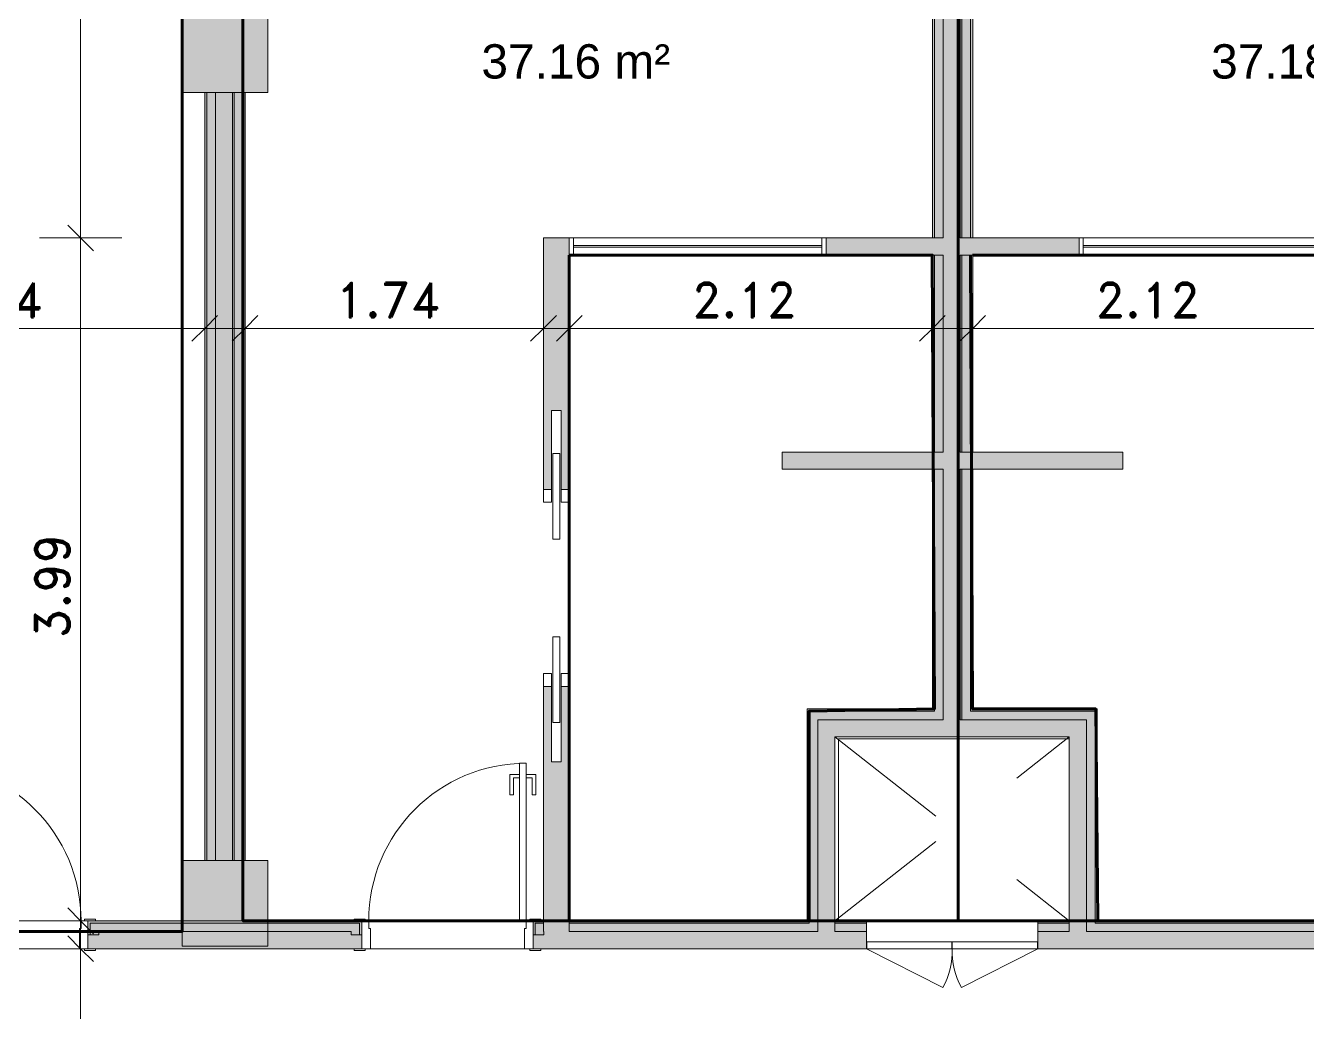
# Model space of a CAD drawing. Header units: metres. Extents: x -227.9 to -140, y 37.9 to 92.1.
# Drawn here: x -194.73 to -187.25, y 77.94 to 83.7 of the extents above; entities that cross this region are included whole.
import ezdxf

# ---------------------------------------------------------------- set-up
doc = ezdxf.new("R2010")
doc.units = ezdxf.units.M
doc.linetypes.add('JIS_02_0.7', pattern=[1.35, 0.75, -0.6])
for name, color, linetype, lineweight in [('A-ANNO-DIMS', 7, 'Continuous', 9), ('A-ANNO-DIMS-100', 7, 'Continuous', 9), ('A-AREA-IDEN', 7, 'Continuous', 9), ('A-DOOR', 7, 'Continuous', 5), ('A-FLOR', 7, 'Continuous', 5), ('A-GLAZ', 7, 'Continuous', 5), ('A-WALL', 7, 'Continuous', 5), ('A-WALL-PATT', 7, 'Continuous', 13), ('I-WALL', 7, 'Continuous', 5), ('S-COLS', 7, 'Continuous', 5)]:
    doc.layers.add(name, color=color, linetype=linetype, lineweight=lineweight)
doc.layers.add('A-DETL', color=94, linetype='Continuous', lineweight=5, true_color=0x00a600)
doc.layers.add('Chambre', color=40, linetype='Continuous')
doc.layers.add('SDB', color=230, linetype='Continuous')
doc.styles.add('Arial_1', font='arial.ttf', dxfattribs={"height": 0.2})
doc.styles.add('RomanD_B', font='', dxfattribs={"height": 0.2})
doc.styles.get('RomanD_B').set_extended_font_data('RomanD', bold=True)
doc.dimstyles.new('LAG-Romans_0_2', dxfattribs={"dimscale": 0.3048, "dimtxt": 0.200715, "dimasz": 0.492126, "dimexe": 0.787402, "dimexo": 0.0625, "dimgap": 0, "dimtad": 1, "dimrnd": 0.01, "dimzin": 0, "dimdsep": 46, "dimtxsty": 'RomanD_B', "dimblk1": 'OBLIQUE', "dimblk2": 'OBLIQUE', "dimsah": 1, "dimcen": 0.09, "dimdle": 0.656168, "dimazin": 0, "dimtfac": 1, "dimtdec": 4, "dimtix": 1, "dimtmove": 0, "dimatfit": 3, "dimfxl": 0.787402, "dimfxlon": 1, "dimtvp": 1, "dimtolj": 1, "dimtzin": 0, "dimarcsym": 2})
doc.dimstyles.new('LAG-Romans_0_2_1', dxfattribs={"dimscale": 0.3048, "dimtxt": 0.200715, "dimasz": 0.492126, "dimexe": 0.787402, "dimexo": 0.0625, "dimgap": 0, "dimtad": 1, "dimrnd": 0.01, "dimzin": 0, "dimdsep": 46, "dimtxsty": 'RomanD_B', "dimblk1": 'OBLIQUE', "dimblk2": 'OBLIQUE', "dimsah": 1, "dimcen": 0.09, "dimdle": 0.656168, "dimazin": 0, "dimtfac": 1, "dimtdec": 4, "dimtix": 1, "dimtmove": 2, "dimatfit": 3, "dimfxl": 0.787402, "dimfxlon": 1, "dimtvp": 1, "dimtolj": 1, "dimtzin": 0, "dimarcsym": 2})

# ---------------------------------------------------------------- blocks, each defined once
blk = doc.blocks.new('LAG-C1030-PORTE-INST-13PR_05_02F - LAG-C1030-PORTE-INST-13PR_05_02F-100x166-15159836-MUC-LAG-PRO-PLA-ARC-TZN-N02-AG02Ec-Cote')
at = {"layer": 'A-DOOR', "color": 9, "lineweight": 9, "true_color": 0xc0c0c0}
for p, q in [((-0.498, -0.0415), (-0.001, -0.0415)), ((-0.498, -0.0815), (-0.498, -0.0415)), ((-0.001, -0.0415), (-0.001, -0.0815)), ((0.001, -0.0415), (0.498, -0.0415)), ((0.001, -0.0815), (0.001, -0.0415)), ((0.498, -0.0415), (0.498, -0.0815)), ((-0.001, -0.0815), (-0.498, -0.0815)), ((0.498, -0.0815), (0.001, -0.0815))]:
    blk.add_line(p, q, dxfattribs=at)
at = {"layer": 'A-DOOR', "color": 9, "true_color": 0xc0c0c0}
for p, q in [((-0.5, -0.0815), (-0.0545, -0.3085)), ((0.5, -0.0815), (0.0545, -0.3085))]:
    blk.add_line(p, q, dxfattribs=at)
for centre, start, end in [((-0.4544, -0.0924), 331.62051, 1.37949), ((0.4544, -0.0924), 178.62051, 208.37949)]:
    blk.add_arc(centre, 0.4546, start, end, dxfattribs=at)
blk = doc.blocks.new('LAG-C1030-PORTE-COUL DEUX BATTANTS-13PR_07 - LAG-C1030-PORTE-COUL DEUX BATTANTS-13PR_07_01F -100x210-15723468-MUC-LAG-PRO-PLA-ARC-TZN-N02-AG02Ec-Cote')
at = {"layer": 'A-DOOR', "color": 9, "true_color": 0xc0c0c0}
for p, q in [((-0.405, 0.075), (-0.48, 0.075)), ((-0.48, 0.075), (-0.48, 0.0275)), ((-0.405, 0.0275), (-0.405, 0.075)), ((0.67, 0.075), (0.595, 0.075)), ((0.595, 0.075), (0.595, 0.0275)), ((0.67, 0.0275), (0.67, 0.075)), ((-0.48, 0.0275), (-0.405, 0.0275)), ((0.595, 0.0275), (0.67, 0.0275)), ((-0.405, -0.0275), (-0.48, -0.0275)), ((-0.48, -0.0275), (-0.48, -0.075)), ((-0.405, -0.075), (-0.405, -0.0275)), ((0.67, -0.0275), (0.595, -0.0275)), ((0.595, -0.0275), (0.595, -0.075)), ((0.67, -0.075), (0.67, -0.0275)), ((-0.48, -0.075), (-0.405, -0.075)), ((0.595, -0.075), (0.67, -0.075))]:
    blk.add_line(p, q, dxfattribs=at)
at = {"layer": 'A-DOOR'}
for p, q in [((-0.19, 0.02), (-0.69, 0.02)), ((-0.69, 0.02), (-0.69, -0.02)), ((-0.19, -0.02), (-0.19, 0.02)), ((0.38, 0.02), (0.38, -0.02)), ((0.88, 0.02), (0.38, 0.02)), ((0.88, -0.02), (0.88, 0.02)), ((-0.69, -0.02), (-0.19, -0.02)), ((0.38, -0.02), (0.88, -0.02))]:
    blk.add_line(p, q, dxfattribs=at)
blk = doc.blocks.new('LAG-C1030-PORTE-BAT 1 VANT-13PR_01 - LAG-C1030-PORTE-BAT 1 VANT-13PR_01_04F-90X210 CHAMBRE-15711709-MUC-LAG-PRO-PLA-ARC-TZN-N02-AG02Ec-Cote')
at = {"layer": 'A-DOOR', "color": 9, "true_color": 0xc0c0c0}
for p, q in [((-0.6497, 0.0815), (-0.6497, 0.0915)), ((-0.6497, 0.0915), (-0.5847, 0.0915)), ((-0.5847, 0.0815), (-0.6497, 0.0815)), ((-0.6047, 0.0815), (-0.5547, 0.0815)), ((-0.6047, -0.0815), (-0.6047, 0.0815)), ((-0.5847, 0.0915), (-0.5847, 0.0815)), ((-0.5547, 0.0815), (-0.5547, -0.0376)), ((0.3453, 0.0815), (0.3953, 0.0815)), ((0.3453, -0.0376), (0.3453, 0.0815)), ((0.3753, 0.0915), (0.4403, 0.0915)), ((0.3753, 0.0815), (0.3753, 0.0915)), ((0.4403, 0.0815), (0.3753, 0.0815)), ((0.3953, 0.0815), (0.3953, -0.0815)), ((0.4403, 0.0915), (0.4403, 0.0815)), ((-0.5647, -0.0376), (-0.5647, -0.0815)), ((-0.5547, -0.0376), (-0.5647, -0.0376)), ((0.3553, -0.0376), (0.3453, -0.0376)), ((0.3553, -0.0815), (0.3553, -0.0376)), ((-0.6497, -0.0915), (-0.6497, -0.0815)), ((-0.6497, -0.0815), (-0.5847, -0.0815)), ((-0.5847, -0.0915), (-0.6497, -0.0915)), ((-0.5647, -0.0815), (-0.6047, -0.0815)), ((-0.5847, -0.0815), (-0.5847, -0.0915)), ((0.3953, -0.0815), (0.3553, -0.0815)), ((0.3753, -0.0815), (0.4403, -0.0815)), ((0.3753, -0.0915), (0.3753, -0.0815)), ((0.4403, -0.0915), (0.3753, -0.0915)), ((0.4403, -0.0815), (0.4403, -0.0915))]:
    blk.add_line(p, q, dxfattribs=at)
at = {"layer": 'A-DOOR'}
for p, q in [((0.3153, -0.0815), (0.3553, -0.0815)), ((0.3153, -1.0015), (0.3153, -0.0815)), ((0.3553, -0.0815), (0.3553, -1.0015)), ((0.2603, -0.8165), (0.2803, -0.8165)), ((0.2603, -0.9365), (0.2603, -0.8165)), ((0.2803, -0.8165), (0.2803, -0.9165)), ((0.3903, -0.8165), (0.4103, -0.8165)), ((0.3903, -0.9165), (0.3903, -0.8165)), ((0.4103, -0.8165), (0.4103, -0.9365)), ((0.3153, -0.9365), (0.2603, -0.9365)), ((0.2803, -0.9165), (0.3153, -0.9165)), ((0.3153, -0.9165), (0.3153, -0.9365)), ((0.3553, -0.9165), (0.3903, -0.9165)), ((0.3553, -0.9365), (0.3553, -0.9165)), ((0.4103, -0.9365), (0.3553, -0.9365)), ((0.3553, -1.0015), (0.3153, -1.0015))]:
    blk.add_line(p, q, dxfattribs=at)
blk.add_arc((0.3553, -0.0815), 0.92, 180, 270, dxfattribs=at)
blk = doc.blocks.new('LAG-C1030-PORTE-BAT 1 VANT-13PR_01 - LAG-C1030-PORTE-BAT 1 VANT-13PR_01_04F-90X210 CHAMBRE-15711707-MUC-LAG-PRO-PLA-ARC-TZN-N02-AG02Ec-Cote')
at = {"layer": 'A-DOOR'}
for p, q in [((0.3553, 1.0015), (0.3153, 1.0015)), ((0.3153, 1.0015), (0.3153, 0.0815)), ((0.3553, 0.0815), (0.3553, 1.0015)), ((0.2603, 0.9365), (0.2603, 0.8165)), ((0.3153, 0.9365), (0.2603, 0.9365)), ((0.2803, 0.8165), (0.2803, 0.9165)), ((0.2803, 0.9165), (0.3153, 0.9165)), ((0.3153, 0.9165), (0.3153, 0.9365)), ((0.4103, 0.9365), (0.3553, 0.9365)), ((0.3553, 0.9365), (0.3553, 0.9165)), ((0.3553, 0.9165), (0.3903, 0.9165)), ((0.3903, 0.9165), (0.3903, 0.8165)), ((0.4103, 0.8165), (0.4103, 0.9365)), ((0.2603, 0.8165), (0.2803, 0.8165)), ((0.3903, 0.8165), (0.4103, 0.8165)), ((0.3153, 0.0815), (0.3553, 0.0815))]:
    blk.add_line(p, q, dxfattribs=at)
at = {"layer": 'A-DOOR', "color": 9, "true_color": 0xc0c0c0}
for p, q in [((-0.5847, 0.0915), (-0.6497, 0.0915)), ((-0.6497, 0.0915), (-0.6497, 0.0815)), ((-0.6497, 0.0815), (-0.5847, 0.0815)), ((-0.6047, 0.0815), (-0.6047, -0.0815)), ((-0.5647, 0.0815), (-0.6047, 0.0815)), ((-0.5847, 0.0815), (-0.5847, 0.0915)), ((-0.5647, 0.0376), (-0.5647, 0.0815)), ((0.3953, 0.0815), (0.3553, 0.0815)), ((0.3553, 0.0815), (0.3553, 0.0376)), ((0.3753, 0.0915), (0.3753, 0.0815)), ((0.4403, 0.0915), (0.3753, 0.0915)), ((0.3753, 0.0815), (0.4403, 0.0815)), ((0.3953, -0.0815), (0.3953, 0.0815)), ((0.4403, 0.0815), (0.4403, 0.0915)), ((-0.5547, 0.0376), (-0.5647, 0.0376)), ((-0.5547, -0.0815), (-0.5547, 0.0376)), ((0.3553, 0.0376), (0.3453, 0.0376)), ((0.3453, 0.0376), (0.3453, -0.0815)), ((-0.5847, -0.0815), (-0.6497, -0.0815)), ((-0.6497, -0.0815), (-0.6497, -0.0915)), ((-0.6497, -0.0915), (-0.5847, -0.0915)), ((-0.6047, -0.0815), (-0.5547, -0.0815)), ((-0.5847, -0.0915), (-0.5847, -0.0815)), ((0.3453, -0.0815), (0.3953, -0.0815)), ((0.3753, -0.0815), (0.3753, -0.0915)), ((0.4403, -0.0815), (0.3753, -0.0815)), ((0.3753, -0.0915), (0.4403, -0.0915)), ((0.4403, -0.0915), (0.4403, -0.0815))]:
    blk.add_line(p, q, dxfattribs=at)
at = {"layer": 'A-DOOR'}
blk.add_arc((0.3553, 0.0815), 0.92, 90, 180, dxfattribs=at)
blk = doc.blocks.new('LAG-C1020-FENÊTRE-12FT-22-03 - LAG-C1020-FENÊTRE-12FT-22-03-01-13182799-MUC-LAG-PRO-PLA-ARC-TZN-N02-AG02Ec-Cote')
at = {"layer": 'A-GLAZ', "lineweight": 13}
for p, q in [((-2.725, 0.05), (-2.75, 0.05)), ((-2.725, -0.05), (-2.725, 0.05)), ((-1.275, 0.005), (-2.725, 0.005)), ((-2.725, 0.005), (-2.725, -0.005)), ((-1.25, 0.05), (-1.275, 0.05)), ((-1.275, 0.05), (-1.275, -0.05)), ((-1.275, -0.005), (-1.275, 0.005)), ((-2.75, -0.05), (-2.725, -0.05)), ((-2.725, -0.005), (-1.275, -0.005)), ((-1.275, -0.05), (-1.25, -0.05))]:
    blk.add_line(p, q, dxfattribs=at)
at = {"layer": 'A-GLAZ'}
for p, q in [((-2.725, 0.05), (-1.275, 0.05)), ((-1.275, -0.05), (-2.725, -0.05))]:
    blk.add_line(p, q, dxfattribs=at)
blk = doc.blocks.new('LAG-C1020-FENÊTRE-12FT-22-03 - LAG-C1020-FENÊTRE-12FT-22-03-01-13183180-MUC-LAG-PRO-PLA-ARC-TZN-N02-AG02Ec-Cote')
at = {"layer": 'A-GLAZ', "lineweight": 13}
for p, q in [((-2.75, 0.05), (-2.725, 0.05)), ((-2.725, 0.05), (-2.725, -0.05)), ((-2.725, 0.005), (-1.275, 0.005)), ((-2.725, -0.005), (-2.725, 0.005)), ((-1.275, -0.05), (-1.275, 0.05)), ((-1.275, 0.05), (-1.25, 0.05)), ((-1.275, 0.005), (-1.275, -0.005)), ((-2.725, -0.05), (-2.75, -0.05)), ((-1.275, -0.005), (-2.725, -0.005)), ((-1.25, -0.05), (-1.275, -0.05))]:
    blk.add_line(p, q, dxfattribs=at)
at = {"layer": 'A-GLAZ'}
for p, q in [((-1.275, 0.05), (-2.725, 0.05)), ((-2.725, -0.05), (-1.275, -0.05))]:
    blk.add_line(p, q, dxfattribs=at)
blk = doc.blocks.new('DIMBLOCK105-MUC-LAG-PRO-PLA-ARC-TZN-N02-AG02Ec-Cote')
at = {"layer": 'A-ANNO-DIMS-100', "transparency": 16777216}
for p, q in [((-195.4301, 82.1758), (-195.4301, 81.6958)), ((-195.4301, 81.9358), (-195.4301, 82.1758)), ((-193.6871, 82.1758), (-193.6871, 81.6958)), ((-193.6871, 81.9358), (-193.6871, 82.1758)), ((-195.6301, 81.9358), (-193.4871, 81.9358))]:
    blk.add_line(p, q, dxfattribs=at)
at = {"layer": 'A-ANNO-DIMS-100', "lineweight": 25, "transparency": 16777216}
for p, q in [((-195.4301, 81.9358), (-195.3551, 82.0108)), ((-193.6871, 81.9358), (-193.6121, 82.0108)), ((-195.4301, 81.9358), (-195.5051, 81.8608)), ((-193.6871, 81.9358), (-193.7621, 81.8608))]:
    blk.add_line(p, q, dxfattribs=at)
at = {"layer": 'A-ANNO-DIMS-100', "color": 0, "transparency": 16777216, "insert": (-195.2448, 82.2015), "char_height": 0.2, "width": 0.824475, "attachment_point": 1, "line_spacing_factor": 1.146391, "style": 'RomanD_B'}
blk.add_mtext('1.74', dxfattribs=at)
blk = doc.blocks.new('_Oblique')
at = {"color": 0, "linetype": 'ByBlock', "lineweight": -2}
blk.add_line((-0.5, -0.5), (0.5, 0.5), dxfattribs=at)
blk = doc.blocks.new('DIMBLOCK106-MUC-LAG-PRO-PLA-ARC-TZN-N02-AG02Ec-Cote')
at = {"layer": 'A-ANNO-DIMS-100', "transparency": 16777216}
for p, q in [((-193.4511, 82.1758), (-193.4511, 81.6958)), ((-193.4511, 81.9358), (-193.4511, 82.1758)), ((-191.7084, 82.1758), (-191.7084, 81.6958)), ((-191.7084, 81.9358), (-191.7084, 82.1758)), ((-193.6511, 81.9358), (-191.5084, 81.9358))]:
    blk.add_line(p, q, dxfattribs=at)
at = {"layer": 'A-ANNO-DIMS-100', "lineweight": 25, "transparency": 16777216}
for p, q in [((-193.4511, 81.9358), (-193.3761, 82.0108)), ((-191.7084, 81.9358), (-191.6334, 82.0108)), ((-193.4511, 81.9358), (-193.5261, 81.8608)), ((-191.7084, 81.9358), (-191.7834, 81.8608))]:
    blk.add_line(p, q, dxfattribs=at)
at = {"layer": 'A-ANNO-DIMS-100', "color": 0, "transparency": 16777216, "insert": (-192.9233, 82.2015), "char_height": 0.2, "width": 0.824475, "attachment_point": 1, "line_spacing_factor": 1.146391, "style": 'RomanD_B'}
blk.add_mtext('1.74', dxfattribs=at)
blk = doc.blocks.new('DIMBLOCK107-MUC-LAG-PRO-PLA-ARC-TZN-N02-AG02Ec-Cote')
at = {"layer": 'A-ANNO-DIMS-100', "transparency": 16777216}
for p, q in [((-191.5584, 82.1758), (-191.5584, 81.6958)), ((-191.5584, 81.9358), (-191.5584, 82.1758)), ((-189.4374, 82.1758), (-189.4374, 81.6958)), ((-189.4374, 81.9358), (-189.4374, 82.1758)), ((-191.7584, 81.9358), (-189.2374, 81.9358))]:
    blk.add_line(p, q, dxfattribs=at)
at = {"layer": 'A-ANNO-DIMS-100', "lineweight": 25, "transparency": 16777216}
for p, q in [((-191.5584, 81.9358), (-191.4834, 82.0108)), ((-189.4374, 81.9358), (-189.3624, 82.0108)), ((-191.5584, 81.9358), (-191.6334, 81.8608)), ((-189.4374, 81.9358), (-189.5124, 81.8608))]:
    blk.add_line(p, q, dxfattribs=at)
at = {"layer": 'A-ANNO-DIMS-100', "color": 0, "transparency": 16777216, "insert": (-190.8414, 82.2015), "char_height": 0.2, "width": 0.824475, "attachment_point": 1, "line_spacing_factor": 1.146391, "style": 'RomanD_B'}
blk.add_mtext('2.12', dxfattribs=at)
blk = doc.blocks.new('DIMBLOCK108-MUC-LAG-PRO-PLA-ARC-TZN-N02-AG02Ec-Cote')
at = {"layer": 'A-ANNO-DIMS-100', "transparency": 16777216}
for p, q in [((-189.2014, 82.1758), (-189.2014, 81.6958)), ((-189.2014, 81.9358), (-189.2014, 82.1758)), ((-187.0807, 82.1758), (-187.0807, 81.6958)), ((-187.0807, 81.9358), (-187.0807, 82.1758)), ((-189.4014, 81.9358), (-186.8807, 81.9358))]:
    blk.add_line(p, q, dxfattribs=at)
at = {"layer": 'A-ANNO-DIMS-100', "lineweight": 25, "transparency": 16777216}
for p, q in [((-189.2014, 81.9358), (-189.1264, 82.0108)), ((-187.0807, 81.9358), (-187.0057, 82.0108)), ((-189.2014, 81.9358), (-189.2764, 81.8608)), ((-187.0807, 81.9358), (-187.1557, 81.8608))]:
    blk.add_line(p, q, dxfattribs=at)
at = {"layer": 'A-ANNO-DIMS-100', "color": 0, "transparency": 16777216, "insert": (-188.4846, 82.2015), "char_height": 0.2, "width": 0.824475, "attachment_point": 1, "line_spacing_factor": 1.146391, "style": 'RomanD_B'}
blk.add_mtext('2.12', dxfattribs=at)
blk = doc.blocks.new('DIMBLOCK120-MUC-LAG-PRO-PLA-ARC-TZN-N02-AG02Ec-Cote')
at = {"layer": 'A-ANNO-DIMS-100', "transparency": 16777216}
for p, q in [((-194.4115, 76.4125), (-194.4115, 78.5147)), ((-194.6515, 78.3147), (-194.1715, 78.3147)), ((-194.4115, 78.3147), (-194.6515, 78.3147)), ((-194.6515, 76.6125), (-194.1715, 76.6125)), ((-194.4115, 76.6125), (-194.6515, 76.6125))]:
    blk.add_line(p, q, dxfattribs=at)
at = {"layer": 'A-ANNO-DIMS-100', "lineweight": 25, "transparency": 16777216}
for p, q in [((-194.4115, 78.3147), (-194.4865, 78.3897)), ((-194.4115, 78.3147), (-194.3365, 78.2397)), ((-194.4115, 76.6125), (-194.4865, 76.6875)), ((-194.4115, 76.6125), (-194.3365, 76.5375))]:
    blk.add_line(p, q, dxfattribs=at)
at = {"layer": 'A-ANNO-DIMS-100', "color": 0, "transparency": 16777216, "insert": (-194.6771, 77.12), "char_height": 0.2, "width": 0.824475, "attachment_point": 1, "rotation": 90, "line_spacing_factor": 1.146391, "style": 'RomanD_B'}
blk.add_mtext('1.70', dxfattribs=at)
blk = doc.blocks.new('DIMBLOCK121-MUC-LAG-PRO-PLA-ARC-TZN-N02-AG02Ec-Cote')
at = {"layer": 'A-ANNO-DIMS-100', "transparency": 16777216}
for p, q in [((-194.4115, 88.1913), (-194.4115, 82.4647)), ((-194.1715, 87.9913), (-194.6515, 87.9913)), ((-194.4115, 87.9913), (-194.1715, 87.9913)), ((-194.6515, 82.4647), (-194.1715, 82.4647)), ((-194.4115, 82.4647), (-194.6515, 82.4647))]:
    blk.add_line(p, q, dxfattribs=at)
at = {"layer": 'A-ANNO-DIMS-100', "lineweight": 25, "transparency": 16777216}
for p, q in [((-194.4115, 87.9913), (-194.4865, 88.0663)), ((-194.4115, 87.9913), (-194.3365, 87.9163)), ((-194.4115, 82.4647), (-194.4865, 82.5397)), ((-194.4115, 82.4647), (-194.3365, 82.3897))]:
    blk.add_line(p, q, dxfattribs=at)
at = {"layer": 'A-ANNO-DIMS-100', "color": 0, "transparency": 16777216, "insert": (-194.6771, 84.8844), "char_height": 0.2, "width": 0.824475, "attachment_point": 1, "rotation": 90, "line_spacing_factor": 1.146391, "style": 'RomanD_B'}
blk.add_mtext('5.53', dxfattribs=at)
blk = doc.blocks.new('DIMBLOCK122-MUC-LAG-PRO-PLA-ARC-TZN-N02-AG02Ec-Cote')
at = {"layer": 'A-ANNO-DIMS-100', "lineweight": 25, "transparency": 16777216}
for p, q in [((-194.4115, 82.4647), (-194.4865, 82.5397)), ((-194.4115, 82.4647), (-194.3365, 82.3897)), ((-194.4115, 78.4777), (-194.4865, 78.5527)), ((-194.4115, 78.4777), (-194.3365, 78.4027))]:
    blk.add_line(p, q, dxfattribs=at)
at = {"layer": 'A-ANNO-DIMS-100', "transparency": 16777216}
for p, q in [((-194.6515, 82.4647), (-194.1715, 82.4647)), ((-194.4115, 82.4647), (-194.6515, 82.4647)), ((-194.4115, 82.4647), (-194.4115, 78.2777)), ((-194.1715, 78.4777), (-194.6515, 78.4777)), ((-194.4115, 78.4777), (-194.1715, 78.4777))]:
    blk.add_line(p, q, dxfattribs=at)
at = {"layer": 'A-ANNO-DIMS-100', "color": 0, "transparency": 16777216, "insert": (-194.6771, 80.1276), "char_height": 0.2, "width": 0.824475, "attachment_point": 1, "rotation": 90, "line_spacing_factor": 1.146391, "style": 'RomanD_B'}
blk.add_mtext('3.99', dxfattribs=at)

msp = doc.modelspace()

# ---------------------------------------------------------------- hatches: boundary and pattern name
at = {"layer": 'A-WALL-PATT', "lineweight": 5, "true_color": 0xaaaaaa}
h = msp.add_hatch(color=253, dxfattribs=at)
h.paths.add_polyline_path([(-189.2644, 79.6517), (-189.2644, 81.1147), (-189.2744, 81.1147), (-189.2744, 79.6517)])
h.paths.add_polyline_path([(-189.2744, 81.2147), (-189.2644, 81.2147), (-189.2644, 82.3647), (-189.2744, 82.3647), (-189.2744, 82.0742)])
h.paths.add_polyline_path([(-189.2744, 82.4647), (-189.2644, 82.4647), (-189.2644, 89.7402), (-189.2744, 89.7402), (-189.2744, 84.2174)])
msp.add_hatch(color=253, dxfattribs=at).paths.add_polyline_path([(-193.5241, 78.8297), (-193.5141, 78.8297), (-193.5141, 83.3135), (-193.5241, 83.3135), (-193.5241, 78.8593)])
at = {"layer": 'I-WALL', "true_color": 0xaaaaaa}
h = msp.add_hatch(color=253, dxfattribs=at)
h.paths.add_polyline_path([(-189.4244, 79.7147), (-189.4244, 81.1147), (-189.4374, 81.1147), (-189.4374, 79.7147)])
h.paths.add_polyline_path([(-189.4374, 81.2147), (-189.4244, 81.2147), (-189.4244, 82.3647), (-189.4374, 82.3647), (-189.4374, 82.0742)])
h.paths.add_polyline_path([(-189.4374, 82.4647), (-189.4244, 82.4647), (-189.4244, 87.9913), (-189.4374, 87.9913), (-189.4374, 84.2174)])
h.paths.add_polyline_path([(-189.4374, 88.1413), (-189.4244, 88.1413), (-189.4244, 89.7402), (-189.4374, 89.7402), (-189.4374, 88.5039)])
h = msp.add_hatch(color=253, dxfattribs=at)
h.paths.add_polyline_path([(-189.4244, 79.7017), (-189.3744, 79.7017), (-189.3744, 81.1147), (-189.4244, 81.1147), (-189.4244, 79.7147)])
h.paths.add_polyline_path([(-189.4244, 81.2147), (-189.3744, 81.2147), (-189.3744, 82.3647), (-189.4244, 82.3647), (-189.4244, 82.0742)])
h.paths.add_polyline_path([(-189.4244, 82.4647), (-189.3744, 82.4647), (-189.3744, 87.9913), (-189.4244, 87.9913), (-189.4244, 84.2174)])
h.paths.add_polyline_path([(-189.4244, 88.1413), (-189.3744, 88.1413), (-189.3744, 89.7402), (-189.4244, 89.7402), (-189.4244, 88.5039)])
for points in [[(-189.3744, 79.6517), (-189.2744, 79.6517), (-189.2744, 89.7402), (-189.3744, 89.7402), (-189.3744, 79.7017)], [(-193.6741, 78.8297), (-193.6741, 83.3135), (-193.6871, 83.3135), (-193.6871, 78.8297)], [(-193.6241, 78.8297), (-193.6241, 83.3135), (-193.6741, 83.3135), (-193.6741, 78.8297)], [(-193.5241, 78.8297), (-193.5241, 83.3135), (-193.6241, 83.3135), (-193.6241, 78.8297)], [(-193.4641, 78.8297), (-193.4641, 83.3135), (-193.5141, 83.3135), (-193.5141, 78.8297)], [(-193.4511, 78.8297), (-193.4511, 83.3135), (-193.4641, 83.3135), (-193.4641, 78.8297)], [(-189.4374, 82.3647), (-189.3744, 82.3647), (-189.3744, 82.4647), (-190.0584, 82.4647), (-190.0584, 82.3647)], [(-188.5807, 82.3647), (-188.5807, 82.4647), (-189.2744, 82.4647), (-189.2744, 82.3647), (-189.0074, 82.3647)], [(-189.4374, 81.1147), (-189.3744, 81.1147), (-189.3744, 81.2147), (-190.3147, 81.2147), (-190.3147, 81.1147)], [(-188.3244, 81.1147), (-188.3244, 81.2147), (-189.2744, 81.2147), (-189.2744, 81.1147), (-189.0074, 81.1147)], [(-190.1694, 78.4777), (-190.1564, 78.4777), (-190.1564, 79.7147), (-190.1694, 79.7147), (-190.1694, 78.8593)], [(-190.1564, 78.4647), (-190.1064, 78.4647), (-190.1064, 79.7017), (-190.1564, 79.7017), (-190.1564, 78.4777)], [(-190.1064, 78.4147), (-190.0064, 78.4147), (-190.0064, 79.6517), (-190.1064, 79.6517), (-190.1064, 78.4647)], [(-188.5374, 79.5517), (-188.5374, 79.6517), (-190.0064, 79.6517), (-190.0064, 79.5517), (-188.6374, 79.5517)], [(-188.5374, 78.4647), (-188.4874, 78.4647), (-188.4874, 79.6517), (-188.5374, 79.6517), (-188.5374, 78.4777)], [(-188.4744, 78.4777), (-188.4744, 79.7017), (-188.4874, 79.7017), (-188.4874, 78.4777)], [(-188.6374, 78.4147), (-188.5374, 78.4147), (-188.5374, 79.5517), (-188.6374, 79.5517), (-188.6374, 78.4647)]]:
    msp.add_hatch(color=253, dxfattribs=at).paths.add_polyline_path(points)
h = msp.add_hatch(color=253, dxfattribs=at)
h.paths.add_polyline_path([(-189.2144, 79.7017), (-189.2144, 81.1147), (-189.2644, 81.1147), (-189.2644, 79.7017)])
h.paths.add_polyline_path([(-189.2644, 81.2147), (-189.2144, 81.2147), (-189.2144, 82.3647), (-189.2644, 82.3647), (-189.2644, 82.0742)])
h.paths.add_polyline_path([(-189.2644, 82.4647), (-189.2144, 82.4647), (-189.2144, 89.7402), (-189.2644, 89.7402), (-189.2644, 84.2174)])
h = msp.add_hatch(color=253, dxfattribs=at)
h.paths.add_polyline_path([(-189.2014, 79.7147), (-189.2014, 81.1147), (-189.2144, 81.1147), (-189.2144, 79.7147)])
h.paths.add_polyline_path([(-189.2014, 81.2147), (-189.2014, 82.3647), (-189.2144, 82.3647), (-189.2144, 81.2147)])
h.paths.add_polyline_path([(-189.2144, 82.4647), (-189.2014, 82.4647), (-189.2014, 89.7402), (-189.2144, 89.7402), (-189.2144, 84.2174)])
h = msp.add_hatch(color=253, dxfattribs=at)
h.paths.add_polyline_path([(-191.7061, 78.4147), (-191.5584, 78.4147), (-191.5584, 79.8462), (-191.6059, 79.8462), (-191.6059, 79.4062), (-191.6609, 79.4062), (-191.6609, 79.8462), (-191.7084, 79.8462), (-191.7084, 78.4147)])
h.paths.add_polyline_path([(-191.6059, 80.9962), (-191.5584, 80.9962), (-191.5584, 82.4647), (-191.7084, 82.4647), (-191.7084, 80.9962), (-191.6609, 80.9962), (-191.6609, 81.4562), (-191.6059, 81.4562), (-191.6059, 81.0026)])
h = msp.add_hatch(color=253, dxfattribs=at)
h.paths.add_polyline_path([(-188.4744, 79.7017), (-188.4744, 79.7147), (-189.2144, 79.7147), (-189.2144, 79.7017), (-188.4874, 79.7017)])
h.paths.add_polyline_path([(-190.1564, 79.7017), (-189.4244, 79.7017), (-189.4244, 79.7147), (-190.1564, 79.7147)])
h = msp.add_hatch(color=253, dxfattribs=at)
h.paths.add_polyline_path([(-188.4874, 79.6517), (-188.4874, 79.7017), (-189.2644, 79.7017), (-189.2644, 79.6517), (-188.5374, 79.6517)])
h.paths.add_polyline_path([(-190.1064, 79.6517), (-189.3744, 79.6517), (-189.3744, 79.7017), (-190.1064, 79.7017)])
h = msp.add_hatch(color=253, dxfattribs=at)
h.paths.add_polyline_path([(-172.3119, 78.3962), (-172.2989, 78.3962), (-172.2989, 78.4777), (-172.4093, 78.4777), (-172.4093, 78.4647), (-172.3119, 78.4647), (-172.3119, 78.4338)])
h.paths.add_polyline_path([(-171.2989, 78.3962), (-171.2859, 78.3962), (-171.2859, 78.4647), (-170.1521, 78.4647), (-170.1521, 78.4777), (-171.2989, 78.4777), (-171.2989, 78.4338)])
h.paths.add_polyline_path([(-177.3691, 78.3962), (-177.3561, 78.3962), (-177.3561, 78.4647), (-176.6741, 78.4647), (-176.6741, 78.4777), (-177.3691, 78.4777), (-177.3691, 78.4338)])
h.paths.add_polyline_path([(-183.2691, 78.3962), (-183.2561, 78.3962), (-183.2561, 78.4647), (-183.2081, 78.4647), (-183.2081, 78.4777), (-183.2691, 78.4777), (-183.2691, 78.4338)])
h.paths.add_polyline_path([(-185.8561, 78.3962), (-185.8561, 78.4647), (-184.2821, 78.4647), (-184.2821, 78.3962), (-184.2691, 78.3962), (-184.2691, 78.4777), (-185.8691, 78.4777), (-185.8691, 78.3962)])
h.paths.add_polyline_path([(-178.3691, 78.3962), (-178.3691, 78.4777), (-178.4262, 78.4777), (-178.4262, 78.4647), (-178.3821, 78.4647), (-178.3821, 78.3962)])
h.paths.add_polyline_path([(-186.8821, 78.3962), (-186.8691, 78.3962), (-186.8691, 78.4777), (-186.9307, 78.4777), (-186.9307, 78.4647), (-186.8821, 78.4647), (-186.8821, 78.4338)])
h.paths.add_polyline_path([(-192.7821, 78.3962), (-192.7691, 78.3962), (-192.7691, 78.4777), (-194.3691, 78.4777), (-194.3691, 78.3962), (-194.3561, 78.3962), (-194.3561, 78.4647), (-192.7821, 78.4647), (-192.7821, 78.4338)])
h.paths.add_polyline_path([(-195.3691, 78.3962), (-195.3691, 78.4777), (-195.4301, 78.4777), (-195.4301, 78.4647), (-195.3821, 78.4647), (-195.3821, 78.3962)])
h.paths.add_polyline_path([(-191.7561, 78.3962), (-191.7561, 78.4647), (-191.7084, 78.4647), (-191.7084, 78.4777), (-191.7691, 78.4777), (-191.7691, 78.3962)])
h.paths.add_polyline_path([(-202.8541, 78.3962), (-202.8541, 78.4647), (-201.2841, 78.4647), (-201.2841, 78.3962), (-201.2711, 78.3962), (-201.2711, 78.4777), (-202.8671, 78.4777), (-202.8671, 78.3962)])
h.paths.add_polyline_path([(-203.8801, 78.3962), (-203.8671, 78.3962), (-203.8671, 78.4777), (-203.9305, 78.4777), (-203.9305, 78.4647), (-203.8801, 78.4647), (-203.8801, 78.4338)])
h.paths.add_polyline_path([(-200.2581, 78.3962), (-200.2581, 78.4647), (-200.2084, 78.4647), (-200.2084, 78.4777), (-200.2711, 78.4777), (-200.2711, 78.3962)])
h.paths.add_polyline_path([(-172.5615, 78.4647), (-172.5093, 78.4647), (-172.5093, 78.4777), (-173.8554, 78.4777), (-173.8554, 78.4647)])
h.paths.add_polyline_path([(-173.9554, 78.4647), (-173.9554, 78.4777), (-174.8341, 78.4777), (-174.8341, 78.4647), (-174.2061, 78.4647)])
h.paths.add_polyline_path([(-176.4641, 78.4647), (-176.2585, 78.4647), (-176.2585, 78.4777), (-176.4641, 78.4777)])
h.paths.add_polyline_path([(-175.2585, 78.4647), (-174.9841, 78.4647), (-174.9841, 78.4777), (-175.2585, 78.4777)])
h.paths.add_polyline_path([(-181.3171, 78.4647), (-181.3171, 78.4777), (-181.5014, 78.4777), (-181.5014, 78.4647)])
h.paths.add_polyline_path([(-179.1399, 78.4647), (-178.5762, 78.4647), (-178.5762, 78.4777), (-179.9829, 78.4777), (-179.9829, 78.4647), (-179.9622, 78.4647)])
h.paths.add_polyline_path([(-182.429, 78.4647), (-181.6514, 78.4647), (-181.6514, 78.4777), (-183.0581, 78.4777), (-183.0581, 78.4647)])
h.paths.add_polyline_path([(-180.1329, 78.4647), (-180.1329, 78.4777), (-180.3171, 78.4777), (-180.3171, 78.4647)])
h.paths.add_polyline_path([(-187.0807, 78.4647), (-187.0807, 78.4777), (-188.4874, 78.4777), (-188.4874, 78.4647), (-187.3628, 78.4647)])
h.paths.add_polyline_path([(-188.6374, 78.4647), (-188.6374, 78.4777), (-188.8219, 78.4777), (-188.8219, 78.4647)])
h.paths.add_polyline_path([(-190.1564, 78.4647), (-190.1564, 78.4777), (-191.5584, 78.4777), (-191.5584, 78.4647), (-190.652, 78.4647)])
h.paths.add_polyline_path([(-189.8219, 78.4647), (-189.8219, 78.4777), (-190.0064, 78.4777), (-190.0064, 78.4647)])
h.paths.add_polyline_path([(-197.2303, 78.4647), (-197.1324, 78.4647), (-197.1324, 78.4777), (-197.3192, 78.4777), (-197.3192, 78.4647)])
h.paths.add_polyline_path([(-196.9824, 78.4647), (-195.5801, 78.4647), (-195.5801, 78.4777), (-196.9824, 78.4777)])
h.paths.add_polyline_path([(-198.3192, 78.4647), (-198.3192, 78.4777), (-198.506, 78.4777), (-198.506, 78.4647)])
h.paths.add_polyline_path([(-198.656, 78.4647), (-198.656, 78.4777), (-200.0584, 78.4777), (-200.0584, 78.4647), (-198.8749, 78.4647)])
h.paths.add_polyline_path([(-204.0805, 78.4647), (-204.0805, 78.4777), (-205.6118, 78.4777), (-205.6118, 78.4647), (-204.6309, 78.4647)])
h.paths.add_polyline_path([(-205.7618, 78.4647), (-205.7618, 78.4777), (-206.7598, 78.4777), (-206.7598, 78.4647), (-205.8643, 78.4647)])
h = msp.add_hatch(color=253, dxfattribs=at)
h.paths.add_polyline_path([(-171.2859, 78.3962), (-171.2359, 78.3962), (-171.2359, 78.4147), (-170.1391, 78.4147), (-170.1391, 78.4647), (-171.2859, 78.4647)])
h.paths.add_polyline_path([(-172.3619, 78.3962), (-172.3119, 78.3962), (-172.3119, 78.4647), (-172.4093, 78.4647), (-172.4093, 78.4147), (-172.3619, 78.4147)])
h.paths.add_polyline_path([(-183.2081, 78.3962), (-183.2081, 78.4647), (-183.2561, 78.4647), (-183.2561, 78.3962)])
h.paths.add_polyline_path([(-185.8061, 78.3962), (-185.8061, 78.4147), (-184.3321, 78.4147), (-184.3321, 78.3962), (-184.2821, 78.3962), (-184.2821, 78.4647), (-185.8561, 78.4647), (-185.8561, 78.3962)])
h.paths.add_polyline_path([(-178.4262, 78.3962), (-178.3821, 78.3962), (-178.3821, 78.4647), (-178.4262, 78.4647), (-178.4262, 78.4147)])
h.paths.add_polyline_path([(-177.3061, 78.3962), (-177.3061, 78.4147), (-176.6241, 78.4147), (-176.6241, 78.4647), (-177.3561, 78.4647), (-177.3561, 78.3962)])
h.paths.add_polyline_path([(-186.9307, 78.3962), (-186.8821, 78.3962), (-186.8821, 78.4647), (-186.9307, 78.4647), (-186.9307, 78.4147)])
h.paths.add_polyline_path([(-191.7084, 78.3962), (-191.7084, 78.4647), (-191.7561, 78.4647), (-191.7561, 78.3962)])
h.paths.add_polyline_path([(-195.4301, 78.3962), (-195.3821, 78.3962), (-195.3821, 78.4647), (-195.4301, 78.4647), (-195.4301, 78.4147)])
h.paths.add_polyline_path([(-192.7821, 78.3962), (-192.7821, 78.4647), (-194.3561, 78.4647), (-194.3561, 78.3962), (-194.3061, 78.3962), (-194.3061, 78.4147), (-192.8321, 78.4147), (-192.8321, 78.3962)])
h.paths.add_polyline_path([(-203.8801, 78.3962), (-203.8801, 78.4647), (-203.9305, 78.4647), (-203.9301, 78.3962)])
h.paths.add_polyline_path([(-200.2581, 78.3962), (-200.2084, 78.3962), (-200.2084, 78.4647), (-200.2581, 78.4647)])
h.paths.add_polyline_path([(-201.2841, 78.3962), (-201.2841, 78.4647), (-202.8541, 78.4647), (-202.8541, 78.3962), (-202.8041, 78.3962), (-202.8041, 78.4147), (-201.3341, 78.4147), (-201.3341, 78.3962)])
h.paths.add_polyline_path([(-172.5615, 78.4147), (-172.5093, 78.4147), (-172.5093, 78.4647), (-173.8554, 78.4647), (-173.8554, 78.4147)])
h.paths.add_polyline_path([(-173.9554, 78.4147), (-173.9554, 78.4647), (-174.8841, 78.4647), (-174.8841, 78.4147), (-174.2061, 78.4147)])
h.paths.add_polyline_path([(-176.5141, 78.4147), (-176.2585, 78.4147), (-176.2585, 78.4647), (-176.5141, 78.4647)])
h.paths.add_polyline_path([(-175.2585, 78.4147), (-174.9841, 78.4147), (-174.9841, 78.4647), (-175.2585, 78.4647)])
h.paths.add_polyline_path([(-183.0581, 78.4147), (-181.6014, 78.4147), (-181.6014, 78.4647), (-183.0581, 78.4647)])
h.paths.add_polyline_path([(-181.3171, 78.4147), (-181.3171, 78.4647), (-181.5014, 78.4647), (-181.5014, 78.4147)])
h.paths.add_polyline_path([(-178.5762, 78.4147), (-178.5762, 78.4647), (-180.0329, 78.4647), (-180.0329, 78.4147), (-179.1399, 78.4147)])
h.paths.add_polyline_path([(-180.1329, 78.4147), (-180.1329, 78.4647), (-180.3171, 78.4647), (-180.3171, 78.4147)])
h.paths.add_polyline_path([(-188.6374, 78.4147), (-188.6374, 78.4647), (-188.8219, 78.4647), (-188.8219, 78.4147)])
h.paths.add_polyline_path([(-187.0807, 78.4147), (-187.0807, 78.4647), (-188.5374, 78.4647), (-188.5374, 78.4147), (-187.3628, 78.4147)])
h.paths.add_polyline_path([(-190.1064, 78.4147), (-190.1064, 78.4647), (-191.5584, 78.4647), (-191.5584, 78.4147), (-190.652, 78.4147)])
h.paths.add_polyline_path([(-190.0064, 78.4147), (-189.8219, 78.4147), (-189.8219, 78.4647), (-190.0064, 78.4647)])
h.paths.add_polyline_path([(-195.5857, 78.4147), (-195.5801, 78.4147), (-195.5801, 78.4647), (-197.0324, 78.4647), (-197.0324, 78.4147)])
h.paths.add_polyline_path([(-197.2303, 78.4147), (-197.1324, 78.4147), (-197.1324, 78.4647), (-197.3192, 78.4647), (-197.3192, 78.4147)])
h.paths.add_polyline_path([(-198.606, 78.4147), (-198.606, 78.4647), (-200.0584, 78.4647), (-200.0584, 78.4147), (-198.8749, 78.4147)])
h.paths.add_polyline_path([(-198.3192, 78.4147), (-198.3192, 78.4647), (-198.506, 78.4647), (-198.506, 78.4147)])
h.paths.add_polyline_path([(-204.0805, 78.4147), (-204.0805, 78.4647), (-205.6618, 78.4647), (-205.6618, 78.4147), (-204.6309, 78.4147)])
h.paths.add_polyline_path([(-205.8643, 78.4147), (-205.7618, 78.4147), (-205.7618, 78.4647), (-206.7598, 78.4647), (-206.7598, 78.4147), (-206.2755, 78.4147)])
h = msp.add_hatch(color=253, dxfattribs=at)
h.paths.add_polyline_path([(-170.1521, 78.3147), (-170.0891, 78.3147), (-170.0891, 78.4147), (-171.2359, 78.4147), (-171.2359, 78.3962), (-171.2989, 78.3962), (-171.2989, 78.3147), (-170.917, 78.3147)])
h.paths.add_polyline_path([(-172.5615, 78.3147), (-172.2989, 78.3147), (-172.2989, 78.3962), (-172.3619, 78.3962), (-172.3619, 78.4147), (-175.2585, 78.4147), (-175.2585, 78.3147), (-174.2061, 78.3147)])
h.paths.add_polyline_path([(-176.673, 78.3147), (-176.2585, 78.3147), (-176.2585, 78.4147), (-177.3061, 78.4147), (-177.3061, 78.3962), (-177.3691, 78.3962), (-177.3691, 78.3147), (-177.3241, 78.3147)])
h.paths.add_polyline_path([(-183.2691, 78.3147), (-181.3171, 78.3147), (-181.3171, 78.4147), (-183.2061, 78.4147), (-183.2061, 78.3962), (-183.2691, 78.3962)])
h.paths.add_polyline_path([(-178.3691, 78.3147), (-178.3691, 78.3962), (-178.4321, 78.3962), (-178.4321, 78.4147), (-180.3171, 78.4147), (-180.3171, 78.3147), (-178.4141, 78.3147)])
h.paths.add_polyline_path([(-188.8219, 78.3147), (-186.8691, 78.3147), (-186.8691, 78.3962), (-186.9321, 78.3962), (-186.9321, 78.4147), (-188.8219, 78.4147), (-188.8219, 78.3962)])
h.paths.add_polyline_path([(-184.2691, 78.3147), (-184.2691, 78.3962), (-184.3321, 78.3962), (-184.3321, 78.4147), (-185.8061, 78.4147), (-185.8061, 78.3962), (-185.8691, 78.3962), (-185.8691, 78.3147), (-184.3141, 78.3147)])
h.paths.add_polyline_path([(-191.7691, 78.3147), (-189.8219, 78.3147), (-189.8219, 78.4147), (-191.7061, 78.4147), (-191.7061, 78.3962), (-191.7691, 78.3962)])
h.paths.add_polyline_path([(-192.8141, 78.3147), (-192.7691, 78.3147), (-192.7691, 78.3962), (-192.8321, 78.3962), (-192.8321, 78.4147), (-194.3061, 78.4147), (-194.3061, 78.3962), (-194.3691, 78.3962), (-194.3691, 78.3147), (-193.9411, 78.3147)])
h.paths.add_polyline_path([(-197.2303, 78.3147), (-195.3691, 78.3147), (-195.3691, 78.3962), (-195.4321, 78.3962), (-195.4321, 78.4147), (-197.3192, 78.4147), (-197.3192, 78.3147)])
h.paths.add_polyline_path([(-198.3192, 78.3147), (-198.3192, 78.4147), (-200.2081, 78.4147), (-200.2084, 78.3962), (-200.2711, 78.3962), (-200.2711, 78.3147), (-198.8749, 78.3147)])
h.paths.add_polyline_path([(-203.9121, 78.3147), (-203.8671, 78.3147), (-203.8671, 78.3962), (-203.9301, 78.3962), (-203.9305, 78.4147), (-206.7598, 78.4147), (-206.7598, 78.3147), (-204.6309, 78.3147)])
h.paths.add_polyline_path([(-202.8671, 78.3147), (-201.2711, 78.3147), (-201.2711, 78.3962), (-201.3341, 78.3962), (-201.3341, 78.4147), (-202.8041, 78.4147), (-202.8041, 78.3962), (-202.8671, 78.3962)])
at = {"layer": 'S-COLS', "true_color": 0x808080}
for points in [[(-193.8191, 83.3135), (-193.3191, 83.3135), (-193.3191, 83.8135), (-193.8191, 83.8135)], [(-193.8191, 78.3297), (-193.3191, 78.3297), (-193.3191, 78.8297), (-193.8191, 78.8297)]]:
    msp.add_hatch(color=8, dxfattribs=at).paths.add_polyline_path(points)

# ---------------------------------------------------------------- linework, layer by layer
at = {"layer": 'A-DETL', "color": 7, "linetype": 'JIS_02_0.7'}
for p, q in [((-190.0064, 78.4777), (-188.6374, 79.5517)), ((-190.0064, 79.5517), (-188.6374, 78.4777))]:
    msp.add_line(p, q, dxfattribs=at)
at = {"layer": 'A-FLOR', "lineweight": 9}
for p, q in [((-189.9858, 79.5393), (-188.6374, 79.5393)), ((-189.9858, 78.4777), (-189.9858, 79.5393))]:
    msp.add_line(p, q, dxfattribs=at)
at = {"layer": 'A-FLOR'}
for p, q in [((-195.2891, 78.4777), (-194.4091, 78.4777)), ((-192.7291, 78.4777), (-191.8491, 78.4777)), ((-194.4191, 78.3147), (-195.3191, 78.3147)), ((-191.8191, 78.3147), (-192.7191, 78.3147))]:
    msp.add_line(p, q, dxfattribs=at)
at = {"layer": 'A-WALL'}
for p, q in [((-189.2744, 82.4647), (-189.2744, 89.7402)), ((-189.2644, 82.4647), (-189.2644, 89.7402)), ((-189.2144, 82.4647), (-189.2144, 89.7402)), ((-189.4244, 82.4647), (-189.4244, 87.9913)), ((-189.3744, 82.4647), (-189.3744, 87.9913)), ((-193.6741, 78.8297), (-193.6741, 83.3135)), ((-193.6241, 78.8297), (-193.6241, 83.3135)), ((-193.5241, 78.8297), (-193.5241, 83.3135)), ((-193.5141, 78.8297), (-193.5141, 83.3135)), ((-193.4641, 78.8297), (-193.4641, 83.3135)), ((-189.3744, 82.4647), (-189.4374, 82.4647)), ((-189.2014, 82.4647), (-189.2744, 82.4647)), ((-189.3744, 82.3647), (-189.4374, 82.3647)), ((-189.4244, 81.2147), (-189.4244, 82.3647)), ((-189.3744, 81.2147), (-189.3744, 82.3647)), ((-189.2744, 81.2147), (-189.2744, 82.3647)), ((-189.2014, 82.3647), (-189.2744, 82.3647)), ((-189.2644, 81.2147), (-189.2644, 82.3647)), ((-189.2144, 81.2147), (-189.2144, 82.3647)), ((-189.3744, 81.2147), (-189.4374, 81.2147)), ((-189.2014, 81.2147), (-189.2744, 81.2147)), ((-189.3744, 81.1147), (-189.4374, 81.1147)), ((-189.4244, 79.7017), (-189.4244, 81.1147)), ((-189.3744, 79.6517), (-189.3744, 81.1147)), ((-189.2744, 79.6517), (-189.2744, 81.1147)), ((-189.2014, 81.1147), (-189.2744, 81.1147)), ((-189.2644, 79.6517), (-189.2644, 81.1147)), ((-189.2144, 79.7017), (-189.2144, 81.1147)), ((-190.1564, 79.7017), (-190.1564, 78.4647)), ((-189.4244, 79.7017), (-190.1564, 79.7017)), ((-190.1064, 79.6517), (-190.1064, 78.4147)), ((-189.3744, 79.6517), (-190.1064, 79.6517)), ((-188.5374, 79.6517), (-189.2744, 79.6517)), ((-188.4874, 79.7017), (-189.2144, 79.7017)), ((-188.5374, 78.4147), (-188.5374, 79.6517)), ((-188.4874, 78.4647), (-188.4874, 79.7017)), ((-194.3561, 78.4647), (-194.3561, 78.3962)), ((-192.7821, 78.4647), (-194.3561, 78.4647)), ((-192.7821, 78.3962), (-192.7821, 78.4647)), ((-191.7561, 78.4647), (-191.7561, 78.3962)), ((-191.7084, 78.4647), (-191.7561, 78.4647)), ((-191.7084, 78.4777), (-191.7084, 78.4147)), ((-191.5584, 78.4777), (-191.5584, 78.4147)), ((-190.1564, 78.4647), (-191.5584, 78.4647)), ((-190.0064, 78.4777), (-190.0064, 78.4147)), ((-189.8219, 78.4647), (-190.0064, 78.4647)), ((-188.6374, 78.4647), (-188.8219, 78.4647)), ((-188.6374, 78.4777), (-188.6374, 78.4147)), ((-187.0807, 78.4647), (-188.4874, 78.4647)), ((-194.3691, 78.3962), (-194.3061, 78.3962)), ((-194.3061, 78.4147), (-194.3061, 78.3962)), ((-192.8321, 78.4147), (-194.3061, 78.4147)), ((-192.8321, 78.3962), (-192.8321, 78.4147)), ((-192.8321, 78.3962), (-192.7691, 78.3962)), ((-191.7691, 78.3962), (-191.7061, 78.3962)), ((-191.7061, 78.4147), (-191.7061, 78.3962)), ((-190.1064, 78.4147), (-191.5584, 78.4147)), ((-189.8219, 78.4147), (-190.0064, 78.4147)), ((-188.6374, 78.4147), (-188.8219, 78.4147)), ((-187.0807, 78.4147), (-188.5374, 78.4147))]:
    msp.add_line(p, q, dxfattribs=at)
at = {"layer": 'Chambre', "lineweight": 140}
for points in [[(-193.4643, 89.7634), (-189.2874, 89.7634), (-189.2874, 78.4777), (-193.4643, 78.4777)], [(-197.6691, 89.7504), (-193.8191, 89.7504), (-193.8191, 78.4147), (-197.6691, 78.4147)], [(-189.2874, 78.4777), (-185.1241, 78.4777), (-185.1241, 89.7404), (-189.2874, 89.7404)]]:
    msp.add_lwpolyline(points, close=True, dxfattribs=at)
at = {"layer": 'I-WALL', "lineweight": 13}
for p, q in [((-189.4374, 89.7402), (-189.4374, 82.4647)), ((-189.2014, 82.4647), (-189.2014, 89.7402)), ((-193.6871, 83.3135), (-193.6871, 78.8297)), ((-193.4511, 83.3135), (-193.6871, 83.3135)), ((-193.4511, 78.8297), (-193.4511, 83.3135)), ((-191.5584, 82.4647), (-191.7084, 82.4647)), ((-191.7084, 82.4647), (-191.7084, 80.9962)), ((-191.5584, 80.9962), (-191.5584, 82.4647)), ((-189.4374, 82.4647), (-190.0584, 82.4647)), ((-190.0584, 82.4647), (-190.0584, 82.3647)), ((-188.5807, 82.4647), (-189.2014, 82.4647)), ((-188.5807, 82.3647), (-188.5807, 82.4647)), ((-190.0584, 82.3647), (-189.4374, 82.3647)), ((-189.4374, 82.3647), (-189.4374, 81.2147)), ((-189.2014, 81.2147), (-189.2014, 82.3647)), ((-189.2014, 82.3647), (-188.5807, 82.3647)), ((-191.6609, 80.9962), (-191.6609, 81.4562)), ((-191.6609, 81.4562), (-191.6059, 81.4562)), ((-191.6059, 81.4562), (-191.6059, 80.9962)), ((-189.4374, 81.2147), (-190.3147, 81.2147)), ((-190.3147, 81.2147), (-190.3147, 81.1147)), ((-188.3244, 81.2147), (-189.2014, 81.2147)), ((-188.3244, 81.1147), (-188.3244, 81.2147)), ((-190.3147, 81.1147), (-189.4374, 81.1147)), ((-189.4374, 81.1147), (-189.4374, 79.7147)), ((-189.2014, 79.7147), (-189.2014, 81.1147)), ((-189.2014, 81.1147), (-188.3244, 81.1147)), ((-191.7084, 79.8462), (-191.7084, 78.4777)), ((-191.6609, 79.4062), (-191.6609, 79.8462)), ((-191.6059, 79.8462), (-191.6059, 79.4062)), ((-191.5584, 78.4777), (-191.5584, 79.8462)), ((-190.1694, 79.7147), (-190.1694, 78.4777)), ((-189.4374, 79.7147), (-190.1694, 79.7147)), ((-188.4744, 79.7147), (-189.2014, 79.7147)), ((-188.4744, 78.4777), (-188.4744, 79.7147)), ((-190.0064, 78.4777), (-190.0064, 79.5517)), ((-190.0064, 79.5517), (-188.6374, 79.5517)), ((-188.6374, 79.5517), (-188.6374, 78.4777)), ((-191.6059, 79.4062), (-191.6609, 79.4062)), ((-193.6871, 78.8297), (-193.4511, 78.8297)), ((-192.8141, 78.4777), (-194.3241, 78.4777)), ((-191.7084, 78.4777), (-191.7241, 78.4777)), ((-190.1694, 78.4777), (-191.5584, 78.4777)), ((-189.8219, 78.4777), (-190.0064, 78.4777)), ((-189.8219, 78.3147), (-189.8219, 78.4777)), ((-188.6374, 78.4777), (-188.8219, 78.4777)), ((-188.8219, 78.4777), (-188.8219, 78.3147)), ((-187.0807, 78.4777), (-188.4744, 78.4777)), ((-194.3241, 78.3147), (-192.8141, 78.3147)), ((-191.7241, 78.3147), (-189.8219, 78.3147)), ((-188.8219, 78.3147), (-186.9141, 78.3147))]:
    msp.add_line(p, q, dxfattribs=at)
at = {"layer": 'I-WALL'}
for p, q in [((-189.8219, 78.4777), (-188.8219, 78.4777)), ((-191.7061, 78.4147), (-191.7084, 78.4147)), ((-189.8199, 78.3147), (-189.8219, 78.3147)), ((-189.3209, 78.3147), (-189.3229, 78.3147)), ((-188.8219, 78.3147), (-188.8239, 78.3147))]:
    msp.add_line(p, q, dxfattribs=at)
at = {"layer": 'S-COLS', "lineweight": 9}
for p, q in [((-193.8191, 83.8135), (-193.8191, 83.3135)), ((-193.3191, 83.3135), (-193.3191, 83.8135)), ((-193.8191, 83.3135), (-193.3191, 83.3135)), ((-193.3191, 78.8297), (-193.8191, 78.8297)), ((-193.8191, 78.8297), (-193.8191, 78.3297)), ((-193.3191, 78.3297), (-193.3191, 78.8297)), ((-193.8191, 78.3297), (-193.3191, 78.3297))]:
    msp.add_line(p, q, dxfattribs=at)
at = {"layer": 'SDB', "lineweight": 140}
for points in [[(-191.5589, 82.3647), (-189.438, 82.3647), (-189.425, 79.7147), (-190.1565, 79.7017), (-190.1565, 78.4777), (-191.5589, 78.4777), (-191.5589, 82.3647)], [(-189.202, 82.3647), (-187.0807, 82.3647), (-187.0807, 78.4777), (-188.47, 78.4777), (-188.483, 79.7147), (-189.202, 79.7147), (-189.215, 82.3647)]]:
    msp.add_lwpolyline(points, dxfattribs=at)

# ---------------------------------------------------------------- block references
at = {"layer": 'A-DOOR'}
for name, p, rotation in [('LAG-C1030-PORTE-COUL DEUX BATTANTS-13PR_07 - LAG-C1030-PORTE-COUL DEUX BATTANTS-13PR_07_01F -100x210-15723468-MUC-LAG-PRO-PLA-ARC-TZN-N02-AG02Ec-Cote', (-191.6334, 80.5162), 270), ('LAG-C1030-PORTE-BAT 1 VANT-13PR_01 - LAG-C1030-PORTE-BAT 1 VANT-13PR_01_04F-90X210 CHAMBRE-15711709-MUC-LAG-PRO-PLA-ARC-TZN-N02-AG02Ec-Cote', (-194.9738, 78.3962), 180)]:
    msp.add_blockref(name, p, dxfattribs=dict(at, rotation=rotation))
msp.add_blockref('LAG-C1030-PORTE-BAT 1 VANT-13PR_01 - LAG-C1030-PORTE-BAT 1 VANT-13PR_01_04F-90X210 CHAMBRE-15711707-MUC-LAG-PRO-PLA-ARC-TZN-N02-AG02Ec-Cote', (-192.1644, 78.3962), dxfattribs=at)
at = {"layer": 'A-DOOR', "color": 9, "true_color": 0xc0c0c0}
msp.add_blockref('LAG-C1030-PORTE-INST-13PR_05_02F - LAG-C1030-PORTE-INST-13PR_05_02F-100x166-15159836-MUC-LAG-PRO-PLA-ARC-TZN-N02-AG02Ec-Cote', (-189.3219, 78.3962), dxfattribs=at)
at = {"layer": 'A-GLAZ', "rotation": 180}
msp.add_blockref('LAG-C1020-FENÊTRE-12FT-22-03 - LAG-C1020-FENÊTRE-12FT-22-03-01-13182799-MUC-LAG-PRO-PLA-ARC-TZN-N02-AG02Ec-Cote', (-192.8084, 82.4147), dxfattribs=at)
at = {"layer": 'A-GLAZ'}
msp.add_blockref('LAG-C1020-FENÊTRE-12FT-22-03 - LAG-C1020-FENÊTRE-12FT-22-03-01-13183180-MUC-LAG-PRO-PLA-ARC-TZN-N02-AG02Ec-Cote', (-185.8307, 82.4147), dxfattribs=at)

# ---------------------------------------------------------------- texts
at = {"layer": 'A-AREA-IDEN', "color": 164, "true_color": 0x0029a5, "char_height": 0.2, "width": 1.362869, "attachment_point": 1, "style": 'Arial_1'}
for s, insert in [('37.16 m²', (-192.071, 83.5951)), ('37.18 m²', (-187.8093, 83.5951))]:
    msp.add_mtext(s, dxfattribs=dict(at, insert=insert))

# ---------------------------------------------------------------- dimensions: what is measured, and where the dimension line sits
at = {"layer": 'A-ANNO-DIMS'}
for base, p1, p2, override, picture, middle in [((-194.4115, 82.4647), (-194.1715, 87.9913), (-194.6515, 82.4647), {"dimpost": '<>', "dimfxl": 5.547418}, 'DIMBLOCK121-MUC-LAG-PRO-PLA-ARC-TZN-N02-AG02Ec-Cote', (-194.5115, 85.228)), ((-194.4115, 78.4777), (-194.6515, 82.4647), (-194.1715, 78.4777), {"dimpost": '<>', "dimfxl": 4.015805}, 'DIMBLOCK122-MUC-LAG-PRO-PLA-ARC-TZN-N02-AG02Ec-Cote', (-194.5115, 80.4712)), ((-194.4115, 78.3147), (-194.6515, 76.6125), (-194.6515, 78.3147), {"dimpost": '<>', "dimfxl": 1.702203}, 'DIMBLOCK120-MUC-LAG-PRO-PLA-ARC-TZN-N02-AG02Ec-Cote', (-194.5115, 77.4636))]:
    dim = msp.add_linear_dim(base=base, p1=p1, p2=p2, angle=90, dimstyle='LAG-Romans_0_2', override=override, dxfattribs=at)
    dim.commit()
    dim.dimension.update_dxf_attribs({"geometry": picture, "text_midpoint": middle})
dim = msp.add_linear_dim(base=(-193.6871, 81.9358), p1=(-195.4301, 82.1758), p2=(-193.6871, 82.1758), dimstyle='LAG-Romans_0_2_1', override={"dimpost": '<>', "dimfxl": 1.74301}, dxfattribs=at)
dim.commit()
dim.dimension.update_dxf_attribs({"geometry": 'DIMBLOCK105-MUC-LAG-PRO-PLA-ARC-TZN-N02-AG02Ec-Cote', "text_midpoint": (-194.8326, 82.0681), "dimtype": 160})
for base, p1, p2, override, picture, middle in [((-191.7084, 81.9358), (-193.4511, 82.1758), (-191.7084, 82.1758), {"dimpost": '<>', "dimfxl": 1.742755}, 'DIMBLOCK106-MUC-LAG-PRO-PLA-ARC-TZN-N02-AG02Ec-Cote', (-192.5798, 82.0358)), ((-189.4374, 81.9358), (-191.5584, 82.1758), (-189.4374, 82.1758), {"dimpost": '<>', "dimfxl": 2.120963}, 'DIMBLOCK107-MUC-LAG-PRO-PLA-ARC-TZN-N02-AG02Ec-Cote', (-190.4979, 82.0358)), ((-187.0807, 81.9358), (-189.2014, 82.1758), (-187.0807, 82.1758), {"dimpost": '<>', "dimfxl": 2.120705}, 'DIMBLOCK108-MUC-LAG-PRO-PLA-ARC-TZN-N02-AG02Ec-Cote', (-188.1411, 82.0358))]:
    dim = msp.add_linear_dim(base=base, p1=p1, p2=p2, dimstyle='LAG-Romans_0_2', override=override, dxfattribs=at)
    dim.commit()
    dim.dimension.update_dxf_attribs({"geometry": picture, "text_midpoint": middle})

doc.saveas('drawing.dxf')
